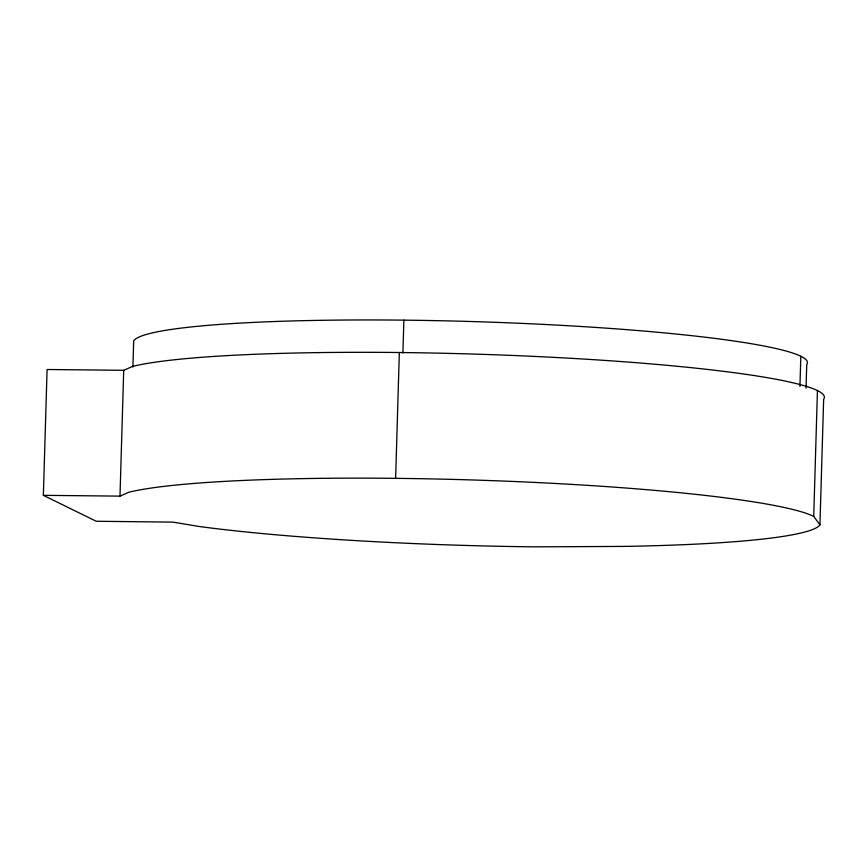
<?xml version="1.0" encoding="UTF-8"?>
<svg xmlns="http://www.w3.org/2000/svg" width="867" height="867" viewBox="0 0 867 867"><rect width="100%" height="100%" fill="white"/><g stroke="black" fill="none" stroke-linecap="round" stroke-linejoin="round"><path stroke-width="1.3" d="M43.35 495.328L47.089 369.505L123.71 370.307L132.684 366.373A355.329 32.827 1.7 0 1 537.919 356.575A355.329 32.827 1.7 0 1 823.65 399.297L819.944 524.882A355.329 32.827 1.7 0 1 623.091 546.416L535.34 546.849A355.329 32.827 1.7 0 1 198.825 526.442L172.999 522.118L96.248 521.262L43.35 495.328L119.993 496.13L128.966 492.196A355.329 32.827 1.7 0 1 488.132 480.491A355.329 32.827 1.7 0 1 813.723 516.385L819.944 524.882M119.993 496.13L123.71 370.307M132.9 367.012L133.681 340.774A337.361 31.158 1.7 0 1 491.719 322.188A337.361 31.158 1.7 0 1 806.733 364.563L806.028 388.167M395.623 478.346L399.34 352.522M402.906 352.945L403.881 320.151M799.938 386.433L800.826 356.261M813.723 516.385L817.44 390.562"/></g></svg>
